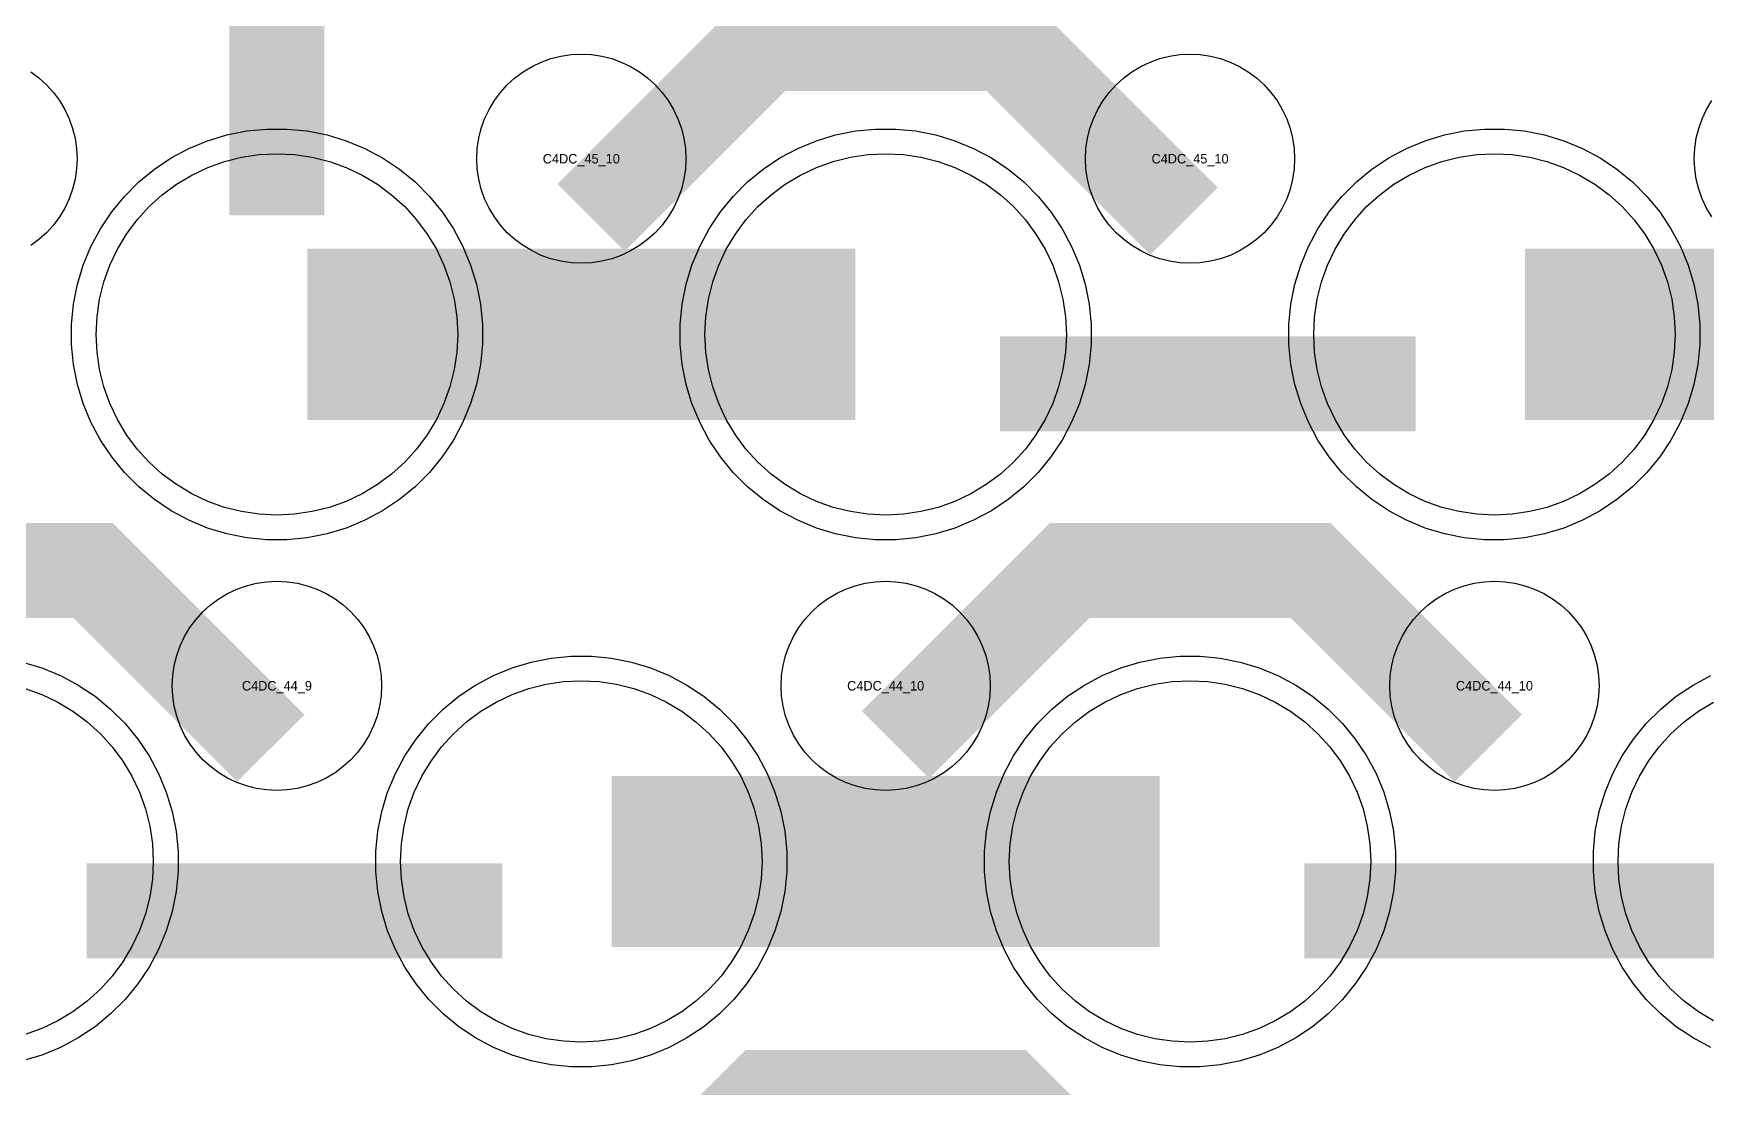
# Model space of a CAD drawing. Extents: x -11880 to 11880, y -14992 to 14992.
# Drawn here: x -8944 to -8504.2, y -8802.2 to -8525.1 of the extents above; entities that cross this region are included whole.
import ezdxf
from ezdxf.enums import TextEntityAlignment as Align

# ---------------------------------------------------------------- set-up
doc = ezdxf.new("R2010")
doc.units = 0
doc.header["$MEASUREMENT"] = 0
for name, color, linetype in [('GDS_775_DT_237', 138, 'CONTINUOUS'), ('RDL1_FS', 34, 'CONTINUOUS'), ('RDL_BS', 160, 'CONTINUOUS')]:
    doc.layers.add(name, color=color, linetype=linetype)

msp = doc.modelspace()

# ---------------------------------------------------------------- linework, layer by layer
at = {"layer": 'RDL1_FS'}
for points in [[(-8880, -8651.689), (-8884.657, -8651.46), (-8889.268, -8650.776), (-8893.791, -8649.644), (-8898.181, -8648.072), (-8902.395, -8646.08), (-8906.395, -8643.682), (-8910.14, -8640.904), (-8913.594, -8637.774), (-8916.724, -8634.32), (-8919.502, -8630.575), (-8921.9, -8626.575), (-8923.892, -8622.361), (-8925.464, -8617.971), (-8926.596, -8613.448), (-8927.28, -8608.837), (-8927.509, -8604.18), (-8927.28, -8599.523), (-8926.596, -8594.912), (-8925.464, -8590.389), (-8923.892, -8585.999), (-8921.9, -8581.785), (-8919.502, -8577.785), (-8916.724, -8574.04), (-8913.594, -8570.586), (-8910.14, -8567.456), (-8906.395, -8564.678), (-8902.395, -8562.28), (-8898.181, -8560.288), (-8893.791, -8558.716), (-8889.268, -8557.584), (-8884.657, -8556.9), (-8880, -8556.671), (-8875.343, -8556.9), (-8870.732, -8557.584), (-8866.209, -8558.716), (-8861.819, -8560.288), (-8857.605, -8562.28), (-8853.605, -8564.678), (-8849.86, -8567.456), (-8846.406, -8570.586), (-8843.276, -8574.04), (-8840.498, -8577.785), (-8838.1, -8581.785), (-8836.108, -8585.999), (-8834.536, -8590.389), (-8833.404, -8594.912), (-8832.72, -8599.523), (-8832.491, -8604.18), (-8832.72, -8608.837), (-8833.404, -8613.448), (-8834.536, -8617.971), (-8836.108, -8622.361), (-8838.1, -8626.575), (-8840.498, -8630.575), (-8843.276, -8634.32), (-8846.406, -8637.774), (-8849.86, -8640.904), (-8853.605, -8643.682), (-8857.605, -8646.08), (-8861.819, -8648.072), (-8866.209, -8649.644), (-8870.732, -8650.776), (-8875.343, -8651.46)], [(-8720, -8651.689), (-8724.657, -8651.46), (-8729.268, -8650.776), (-8733.791, -8649.644), (-8738.181, -8648.072), (-8742.395, -8646.08), (-8746.395, -8643.682), (-8750.14, -8640.904), (-8753.594, -8637.774), (-8756.724, -8634.32), (-8759.502, -8630.575), (-8761.9, -8626.575), (-8763.892, -8622.361), (-8765.464, -8617.971), (-8766.596, -8613.448), (-8767.28, -8608.837), (-8767.509, -8604.18), (-8767.28, -8599.523), (-8766.596, -8594.912), (-8765.464, -8590.389), (-8763.892, -8585.999), (-8761.9, -8581.785), (-8759.502, -8577.785), (-8756.724, -8574.04), (-8753.594, -8570.586), (-8750.14, -8567.456), (-8746.395, -8564.678), (-8742.395, -8562.28), (-8738.181, -8560.288), (-8733.791, -8558.716), (-8729.268, -8557.584), (-8724.657, -8556.9), (-8720, -8556.671), (-8715.343, -8556.9), (-8710.732, -8557.584), (-8706.209, -8558.716), (-8701.819, -8560.288), (-8697.605, -8562.28), (-8693.605, -8564.678), (-8689.86, -8567.456), (-8686.406, -8570.586), (-8683.276, -8574.04), (-8680.498, -8577.785), (-8678.1, -8581.785), (-8676.108, -8585.999), (-8674.536, -8590.389), (-8673.404, -8594.912), (-8672.72, -8599.523), (-8672.491, -8604.18), (-8672.72, -8608.837), (-8673.404, -8613.448), (-8674.536, -8617.971), (-8676.108, -8622.361), (-8678.1, -8626.575), (-8680.498, -8630.575), (-8683.276, -8634.32), (-8686.406, -8637.774), (-8689.86, -8640.904), (-8693.605, -8643.682), (-8697.605, -8646.08), (-8701.819, -8648.072), (-8706.209, -8649.644), (-8710.732, -8650.776), (-8715.343, -8651.46)], [(-8560, -8651.689), (-8564.657, -8651.46), (-8569.268, -8650.776), (-8573.791, -8649.644), (-8578.181, -8648.072), (-8582.395, -8646.08), (-8586.395, -8643.682), (-8590.14, -8640.904), (-8593.594, -8637.774), (-8596.724, -8634.32), (-8599.502, -8630.575), (-8601.9, -8626.575), (-8603.892, -8622.361), (-8605.464, -8617.971), (-8606.596, -8613.448), (-8607.28, -8608.837), (-8607.509, -8604.18), (-8607.28, -8599.523), (-8606.596, -8594.912), (-8605.464, -8590.389), (-8603.892, -8585.999), (-8601.9, -8581.785), (-8599.502, -8577.785), (-8596.724, -8574.04), (-8593.594, -8570.586), (-8590.14, -8567.456), (-8586.395, -8564.678), (-8582.395, -8562.28), (-8578.181, -8560.288), (-8573.791, -8558.716), (-8569.268, -8557.584), (-8564.657, -8556.9), (-8560, -8556.671), (-8555.343, -8556.9), (-8550.732, -8557.584), (-8546.209, -8558.716), (-8541.819, -8560.288), (-8537.605, -8562.28), (-8533.605, -8564.678), (-8529.86, -8567.456), (-8526.406, -8570.586), (-8523.276, -8574.04), (-8520.498, -8577.785), (-8518.1, -8581.785), (-8516.108, -8585.999), (-8514.536, -8590.389), (-8513.404, -8594.912), (-8512.72, -8599.523), (-8512.491, -8604.18), (-8512.72, -8608.837), (-8513.404, -8613.448), (-8514.536, -8617.971), (-8516.108, -8622.361), (-8518.1, -8626.575), (-8520.498, -8630.575), (-8523.276, -8634.32), (-8526.406, -8637.774), (-8529.86, -8640.904), (-8533.605, -8643.682), (-8537.605, -8646.08), (-8541.819, -8648.072), (-8546.209, -8649.644), (-8550.732, -8650.776), (-8555.343, -8651.46)]]:
    msp.add_lwpolyline(points, close=True, dxfattribs=at)
for points in [[(-8871.998, -8604.18, 45, 45, 0), (-8799.998, -8604.18, 45, 45, 0)], [(-8799.998, -8604.18, 45, 45, 0), (-8727.998, -8604.18, 45, 45, 0)], [(-8551.998, -8604.18, 45, 45, 0), (-8479.998, -8604.18, 45, 45, 0)]]:
    msp.add_lwpolyline(points, format="xyseb", dxfattribs=at)
at = {"layer": 'RDL1_FS', "color": 240, "true_color": 0xed1f24}
for points in [[(-8946.209, -8697.281), (-8941.819, -8698.853), (-8937.605, -8700.845), (-8933.605, -8703.243), (-8929.86, -8706.021), (-8926.406, -8709.151), (-8923.276, -8712.605), (-8920.498, -8716.35), (-8918.1, -8720.35), (-8916.108, -8724.564), (-8914.536, -8728.954), (-8913.404, -8733.477), (-8912.72, -8738.088), (-8912.491, -8742.745), (-8912.72, -8747.402), (-8913.404, -8752.013), (-8914.536, -8756.536), (-8916.108, -8760.926), (-8918.1, -8765.14), (-8920.498, -8769.14), (-8923.276, -8772.885), (-8926.406, -8776.339), (-8929.86, -8779.469), (-8933.605, -8782.247), (-8937.605, -8784.645), (-8941.819, -8786.637), (-8946.209, -8788.209)], [(-8502.395, -8784.645), (-8506.395, -8782.247), (-8510.14, -8779.469), (-8513.594, -8776.339), (-8516.724, -8772.885), (-8519.502, -8769.14), (-8521.9, -8765.14), (-8523.892, -8760.926), (-8525.464, -8756.536), (-8526.596, -8752.013), (-8527.28, -8747.402), (-8527.509, -8742.745), (-8527.28, -8738.088), (-8526.596, -8733.477), (-8525.464, -8728.954), (-8523.892, -8724.564), (-8521.9, -8720.35), (-8519.502, -8716.35), (-8516.724, -8712.605), (-8513.594, -8709.151), (-8510.14, -8706.021), (-8506.395, -8703.243), (-8502.395, -8700.845)]]:
    msp.add_lwpolyline(points, dxfattribs=at)
for points in [[(-8800, -8790.254), (-8804.657, -8790.025), (-8809.268, -8789.341), (-8813.791, -8788.209), (-8818.181, -8786.637), (-8822.395, -8784.645), (-8826.395, -8782.247), (-8830.14, -8779.469), (-8833.594, -8776.339), (-8836.724, -8772.885), (-8839.502, -8769.14), (-8841.9, -8765.14), (-8843.892, -8760.926), (-8845.464, -8756.536), (-8846.596, -8752.013), (-8847.28, -8747.402), (-8847.509, -8742.745), (-8847.28, -8738.088), (-8846.596, -8733.477), (-8845.464, -8728.954), (-8843.892, -8724.564), (-8841.9, -8720.35), (-8839.502, -8716.35), (-8836.724, -8712.605), (-8833.594, -8709.151), (-8830.14, -8706.021), (-8826.395, -8703.243), (-8822.395, -8700.845), (-8818.181, -8698.853), (-8813.791, -8697.281), (-8809.268, -8696.149), (-8804.657, -8695.465), (-8800, -8695.236), (-8795.343, -8695.465), (-8790.732, -8696.149), (-8786.209, -8697.281), (-8781.819, -8698.853), (-8777.605, -8700.845), (-8773.605, -8703.243), (-8769.86, -8706.021), (-8766.406, -8709.151), (-8763.276, -8712.605), (-8760.498, -8716.35), (-8758.1, -8720.35), (-8756.108, -8724.564), (-8754.536, -8728.954), (-8753.404, -8733.477), (-8752.72, -8738.088), (-8752.491, -8742.745), (-8752.72, -8747.402), (-8753.404, -8752.013), (-8754.536, -8756.536), (-8756.108, -8760.926), (-8758.1, -8765.14), (-8760.498, -8769.14), (-8763.276, -8772.885), (-8766.406, -8776.339), (-8769.86, -8779.469), (-8773.605, -8782.247), (-8777.605, -8784.645), (-8781.819, -8786.637), (-8786.209, -8788.209), (-8790.732, -8789.341), (-8795.343, -8790.025)], [(-8640, -8790.254), (-8644.657, -8790.025), (-8649.268, -8789.341), (-8653.791, -8788.209), (-8658.181, -8786.637), (-8662.395, -8784.645), (-8666.395, -8782.247), (-8670.14, -8779.469), (-8673.594, -8776.339), (-8676.724, -8772.885), (-8679.502, -8769.14), (-8681.9, -8765.14), (-8683.892, -8760.926), (-8685.464, -8756.536), (-8686.596, -8752.013), (-8687.28, -8747.402), (-8687.509, -8742.745), (-8687.28, -8738.088), (-8686.596, -8733.477), (-8685.464, -8728.954), (-8683.892, -8724.564), (-8681.9, -8720.35), (-8679.502, -8716.35), (-8676.724, -8712.605), (-8673.594, -8709.151), (-8670.14, -8706.021), (-8666.395, -8703.243), (-8662.395, -8700.845), (-8658.181, -8698.853), (-8653.791, -8697.281), (-8649.268, -8696.149), (-8644.657, -8695.465), (-8640, -8695.236), (-8635.343, -8695.465), (-8630.732, -8696.149), (-8626.209, -8697.281), (-8621.819, -8698.853), (-8617.605, -8700.845), (-8613.605, -8703.243), (-8609.86, -8706.021), (-8606.406, -8709.151), (-8603.276, -8712.605), (-8600.498, -8716.35), (-8598.1, -8720.35), (-8596.108, -8724.564), (-8594.536, -8728.954), (-8593.404, -8733.477), (-8592.72, -8738.088), (-8592.491, -8742.745), (-8592.72, -8747.402), (-8593.404, -8752.013), (-8594.536, -8756.536), (-8596.108, -8760.926), (-8598.1, -8765.14), (-8600.498, -8769.14), (-8603.276, -8772.885), (-8606.406, -8776.339), (-8609.86, -8779.469), (-8613.605, -8782.247), (-8617.605, -8784.645), (-8621.819, -8786.637), (-8626.209, -8788.209), (-8630.732, -8789.341), (-8635.343, -8790.025)]]:
    msp.add_lwpolyline(points, close=True, dxfattribs=at)
for points in [[(-8791.998, -8742.745, 45, 45, 0), (-8719.998, -8742.745, 45, 45, 0)], [(-8719.998, -8742.745, 45, 45, 0), (-8647.998, -8742.745, 45, 45, 0)]]:
    msp.add_lwpolyline(points, format="xyseb", dxfattribs=at)
at = {"layer": 'RDL_BS'}
for points in [[(-8880, -8572.905, 25, 25, 0), (-8880, -8466.128, 25, 25, 0)], [(-8880, -8496.597, 25, 25, 0), (-8880, -8542.217, 25, 25, 0)], [(-8797.438, -8573.494, 25, 25, 0), (-8751.623, -8527.679, 25, 25, 0), (-8718.07, -8527.679, 25, 25, 0)], [(-8641.599, -8574.393, 25, 25, 0), (-8688.313, -8527.679, 25, 25, 0), (-8718.071, -8527.679, 25, 25, 0)], [(-8689.984, -8617.193, 25, 25, 0), (-8580.719, -8617.193, 25, 25, 0)], [(-8881.599, -8712.958, 25, 25, 0), (-8928.313, -8666.244, 25, 25, 0), (-8958.071, -8666.244, 25, 25, 0)], [(-8717.438, -8712.059, 25, 25, 0), (-8671.623, -8666.244, 25, 25, 0), (-8638.07, -8666.244, 25, 25, 0)], [(-8561.599, -8712.958, 25, 25, 0), (-8608.313, -8666.244, 25, 25, 0), (-8638.071, -8666.244, 25, 25, 0)], [(-8797.438, -8850.624, 25, 25, 0), (-8751.623, -8804.809, 25, 25, 0), (-8718.07, -8804.809, 25, 25, 0)], [(-8641.599, -8851.523, 25, 25, 0), (-8688.313, -8804.809, 25, 25, 0), (-8718.071, -8804.809, 25, 25, 0)]]:
    msp.add_lwpolyline(points, format="xyseb", dxfattribs=at)
for points in [[(-8800, -8585.486), (-8802.693, -8585.354), (-8805.365, -8584.958), (-8807.984, -8584.301), (-8810.519, -8583.394), (-8812.956, -8582.242), (-8815.28, -8580.849), (-8817.443, -8579.246), (-8819.442, -8577.434), (-8821.254, -8575.435), (-8822.857, -8573.272), (-8824.25, -8570.948), (-8825.402, -8568.511), (-8826.309, -8565.976), (-8826.966, -8563.357), (-8827.362, -8560.685), (-8827.494, -8557.992), (-8827.362, -8555.299), (-8826.966, -8552.627), (-8826.309, -8550.008), (-8825.402, -8547.473), (-8824.25, -8545.036), (-8822.857, -8542.712), (-8821.254, -8540.549), (-8819.442, -8538.55), (-8817.443, -8536.738), (-8815.28, -8535.135), (-8812.956, -8533.742), (-8810.519, -8532.59), (-8807.984, -8531.683), (-8805.365, -8531.026), (-8802.693, -8530.63), (-8800, -8530.498), (-8797.307, -8530.63), (-8794.635, -8531.026), (-8792.016, -8531.683), (-8789.481, -8532.59), (-8787.044, -8533.742), (-8784.72, -8535.135), (-8782.557, -8536.738), (-8780.558, -8538.55), (-8778.746, -8540.549), (-8777.143, -8542.712), (-8775.75, -8545.036), (-8774.598, -8547.473), (-8773.691, -8550.008), (-8773.034, -8552.627), (-8772.638, -8555.299), (-8772.506, -8557.992), (-8772.638, -8560.685), (-8773.034, -8563.357), (-8773.691, -8565.976), (-8774.598, -8568.511), (-8775.75, -8570.948), (-8777.143, -8573.272), (-8778.746, -8575.435), (-8780.558, -8577.434), (-8782.557, -8579.246), (-8784.72, -8580.849), (-8787.044, -8582.242), (-8789.481, -8583.394), (-8792.016, -8584.301), (-8794.635, -8584.958), (-8797.307, -8585.354)], [(-8640, -8585.486), (-8642.693, -8585.354), (-8645.365, -8584.958), (-8647.984, -8584.301), (-8650.519, -8583.394), (-8652.956, -8582.242), (-8655.28, -8580.849), (-8657.443, -8579.246), (-8659.442, -8577.434), (-8661.254, -8575.435), (-8662.857, -8573.272), (-8664.25, -8570.948), (-8665.402, -8568.511), (-8666.309, -8565.976), (-8666.966, -8563.357), (-8667.362, -8560.685), (-8667.494, -8557.992), (-8667.362, -8555.299), (-8666.966, -8552.627), (-8666.309, -8550.008), (-8665.402, -8547.473), (-8664.25, -8545.036), (-8662.857, -8542.712), (-8661.254, -8540.549), (-8659.442, -8538.55), (-8657.443, -8536.738), (-8655.28, -8535.135), (-8652.956, -8533.742), (-8650.519, -8532.59), (-8647.984, -8531.683), (-8645.365, -8531.026), (-8642.693, -8530.63), (-8640, -8530.498), (-8637.307, -8530.63), (-8634.635, -8531.026), (-8632.016, -8531.683), (-8629.481, -8532.59), (-8627.044, -8533.742), (-8624.72, -8535.135), (-8622.557, -8536.738), (-8620.558, -8538.55), (-8618.746, -8540.549), (-8617.143, -8542.712), (-8615.75, -8545.036), (-8614.598, -8547.473), (-8613.691, -8550.008), (-8613.034, -8552.627), (-8612.638, -8555.299), (-8612.506, -8557.992), (-8612.638, -8560.685), (-8613.034, -8563.357), (-8613.691, -8565.976), (-8614.598, -8568.511), (-8615.75, -8570.948), (-8617.143, -8573.272), (-8618.746, -8575.435), (-8620.558, -8577.434), (-8622.557, -8579.246), (-8624.72, -8580.849), (-8627.044, -8582.242), (-8629.481, -8583.394), (-8632.016, -8584.301), (-8634.635, -8584.958), (-8637.307, -8585.354)], [(-8882.644, -8658.18), (-8887.938, -8657.663), (-8893.165, -8656.617), (-8898.205, -8655.086), (-8903.115, -8653.055), (-8907.777, -8650.563), (-8912.191, -8647.616), (-8916.292, -8644.254), (-8920.074, -8640.472), (-8923.436, -8636.371), (-8926.383, -8631.957), (-8928.875, -8627.295), (-8930.906, -8622.385), (-8932.437, -8617.345), (-8933.483, -8612.118), (-8934, -8606.824), (-8934, -8601.536), (-8933.483, -8596.242), (-8932.437, -8591.015), (-8930.906, -8585.975), (-8928.875, -8581.065), (-8926.383, -8576.403), (-8923.436, -8571.989), (-8920.074, -8567.888), (-8916.292, -8564.106), (-8912.191, -8560.744), (-8907.777, -8557.797), (-8903.115, -8555.305), (-8898.205, -8553.274), (-8893.165, -8551.743), (-8887.938, -8550.697), (-8882.644, -8550.18), (-8877.356, -8550.18), (-8872.062, -8550.697), (-8866.835, -8551.743), (-8861.795, -8553.274), (-8856.885, -8555.305), (-8852.223, -8557.797), (-8847.809, -8560.744), (-8843.708, -8564.106), (-8839.926, -8567.888), (-8836.564, -8571.989), (-8833.617, -8576.403), (-8831.125, -8581.065), (-8829.094, -8585.975), (-8827.563, -8591.015), (-8826.517, -8596.242), (-8826, -8601.536), (-8826, -8606.824), (-8826.517, -8612.118), (-8827.563, -8617.345), (-8829.094, -8622.385), (-8831.125, -8627.295), (-8833.617, -8631.957), (-8836.564, -8636.371), (-8839.926, -8640.472), (-8843.708, -8644.254), (-8847.809, -8647.616), (-8852.223, -8650.563), (-8856.885, -8653.055), (-8861.795, -8655.086), (-8866.835, -8656.617), (-8872.062, -8657.663), (-8877.356, -8658.18)], [(-8722.644, -8658.18), (-8727.938, -8657.663), (-8733.165, -8656.617), (-8738.205, -8655.086), (-8743.115, -8653.055), (-8747.777, -8650.563), (-8752.191, -8647.616), (-8756.292, -8644.254), (-8760.074, -8640.472), (-8763.436, -8636.371), (-8766.383, -8631.957), (-8768.875, -8627.295), (-8770.906, -8622.385), (-8772.437, -8617.345), (-8773.483, -8612.118), (-8774, -8606.824), (-8774, -8601.536), (-8773.483, -8596.242), (-8772.437, -8591.015), (-8770.906, -8585.975), (-8768.875, -8581.065), (-8766.383, -8576.403), (-8763.436, -8571.989), (-8760.074, -8567.888), (-8756.292, -8564.106), (-8752.191, -8560.744), (-8747.777, -8557.797), (-8743.115, -8555.305), (-8738.205, -8553.274), (-8733.165, -8551.743), (-8727.938, -8550.697), (-8722.644, -8550.18), (-8717.356, -8550.18), (-8712.062, -8550.697), (-8706.835, -8551.743), (-8701.795, -8553.274), (-8696.885, -8555.305), (-8692.223, -8557.797), (-8687.809, -8560.744), (-8683.708, -8564.106), (-8679.926, -8567.888), (-8676.564, -8571.989), (-8673.617, -8576.403), (-8671.125, -8581.065), (-8669.094, -8585.975), (-8667.563, -8591.015), (-8666.517, -8596.242), (-8666, -8601.536), (-8666, -8606.824), (-8666.517, -8612.118), (-8667.563, -8617.345), (-8669.094, -8622.385), (-8671.125, -8627.295), (-8673.617, -8631.957), (-8676.564, -8636.371), (-8679.926, -8640.472), (-8683.708, -8644.254), (-8687.809, -8647.616), (-8692.223, -8650.563), (-8696.885, -8653.055), (-8701.795, -8655.086), (-8706.835, -8656.617), (-8712.062, -8657.663), (-8717.356, -8658.18)], [(-8562.644, -8658.18), (-8567.938, -8657.663), (-8573.165, -8656.617), (-8578.205, -8655.086), (-8583.115, -8653.055), (-8587.777, -8650.563), (-8592.191, -8647.616), (-8596.292, -8644.254), (-8600.074, -8640.472), (-8603.436, -8636.371), (-8606.383, -8631.957), (-8608.875, -8627.295), (-8610.906, -8622.385), (-8612.437, -8617.345), (-8613.483, -8612.118), (-8614, -8606.824), (-8614, -8601.536), (-8613.483, -8596.242), (-8612.437, -8591.015), (-8610.906, -8585.975), (-8608.875, -8581.065), (-8606.383, -8576.403), (-8603.436, -8571.989), (-8600.074, -8567.888), (-8596.292, -8564.106), (-8592.191, -8560.744), (-8587.777, -8557.797), (-8583.115, -8555.305), (-8578.205, -8553.274), (-8573.165, -8551.743), (-8567.938, -8550.697), (-8562.644, -8550.18), (-8557.356, -8550.18), (-8552.062, -8550.697), (-8546.835, -8551.743), (-8541.795, -8553.274), (-8536.885, -8555.305), (-8532.223, -8557.797), (-8527.809, -8560.744), (-8523.708, -8564.106), (-8519.926, -8567.888), (-8516.564, -8571.989), (-8513.617, -8576.403), (-8511.125, -8581.065), (-8509.094, -8585.975), (-8507.563, -8591.015), (-8506.517, -8596.242), (-8506, -8601.536), (-8506, -8606.824), (-8506.517, -8612.118), (-8507.563, -8617.345), (-8509.094, -8622.385), (-8511.125, -8627.295), (-8513.617, -8631.957), (-8516.564, -8636.371), (-8519.926, -8640.472), (-8523.708, -8644.254), (-8527.809, -8647.616), (-8532.223, -8650.563), (-8536.885, -8653.055), (-8541.795, -8655.086), (-8546.835, -8656.617), (-8552.062, -8657.663), (-8557.356, -8658.18)], [(-8880, -8724.051), (-8882.693, -8723.919), (-8885.365, -8723.523), (-8887.984, -8722.866), (-8890.519, -8721.959), (-8892.956, -8720.807), (-8895.28, -8719.414), (-8897.443, -8717.811), (-8899.442, -8715.999), (-8901.254, -8714), (-8902.857, -8711.837), (-8904.25, -8709.513), (-8905.402, -8707.076), (-8906.309, -8704.541), (-8906.966, -8701.922), (-8907.362, -8699.25), (-8907.494, -8696.557), (-8907.362, -8693.864), (-8906.966, -8691.192), (-8906.309, -8688.573), (-8905.402, -8686.038), (-8904.25, -8683.601), (-8902.857, -8681.277), (-8901.254, -8679.114), (-8899.442, -8677.115), (-8897.443, -8675.303), (-8895.28, -8673.7), (-8892.956, -8672.307), (-8890.519, -8671.155), (-8887.984, -8670.248), (-8885.365, -8669.591), (-8882.693, -8669.195), (-8880, -8669.063), (-8877.307, -8669.195), (-8874.635, -8669.591), (-8872.016, -8670.248), (-8869.481, -8671.155), (-8867.044, -8672.307), (-8864.72, -8673.7), (-8862.557, -8675.303), (-8860.558, -8677.115), (-8858.746, -8679.114), (-8857.143, -8681.277), (-8855.75, -8683.601), (-8854.598, -8686.038), (-8853.691, -8688.573), (-8853.034, -8691.192), (-8852.638, -8693.864), (-8852.506, -8696.557), (-8852.638, -8699.25), (-8853.034, -8701.922), (-8853.691, -8704.541), (-8854.598, -8707.076), (-8855.75, -8709.513), (-8857.143, -8711.837), (-8858.746, -8714), (-8860.558, -8715.999), (-8862.557, -8717.811), (-8864.72, -8719.414), (-8867.044, -8720.807), (-8869.481, -8721.959), (-8872.016, -8722.866), (-8874.635, -8723.523), (-8877.307, -8723.919)], [(-8720, -8724.051), (-8722.693, -8723.919), (-8725.365, -8723.523), (-8727.984, -8722.866), (-8730.519, -8721.959), (-8732.956, -8720.807), (-8735.28, -8719.414), (-8737.443, -8717.811), (-8739.442, -8715.999), (-8741.254, -8714), (-8742.857, -8711.837), (-8744.25, -8709.513), (-8745.402, -8707.076), (-8746.309, -8704.541), (-8746.966, -8701.922), (-8747.362, -8699.25), (-8747.494, -8696.557), (-8747.362, -8693.864), (-8746.966, -8691.192), (-8746.309, -8688.573), (-8745.402, -8686.038), (-8744.25, -8683.601), (-8742.857, -8681.277), (-8741.254, -8679.114), (-8739.442, -8677.115), (-8737.443, -8675.303), (-8735.28, -8673.7), (-8732.956, -8672.307), (-8730.519, -8671.155), (-8727.984, -8670.248), (-8725.365, -8669.591), (-8722.693, -8669.195), (-8720, -8669.063), (-8717.307, -8669.195), (-8714.635, -8669.591), (-8712.016, -8670.248), (-8709.481, -8671.155), (-8707.044, -8672.307), (-8704.72, -8673.7), (-8702.557, -8675.303), (-8700.558, -8677.115), (-8698.746, -8679.114), (-8697.143, -8681.277), (-8695.75, -8683.601), (-8694.598, -8686.038), (-8693.691, -8688.573), (-8693.034, -8691.192), (-8692.638, -8693.864), (-8692.506, -8696.557), (-8692.638, -8699.25), (-8693.034, -8701.922), (-8693.691, -8704.541), (-8694.598, -8707.076), (-8695.75, -8709.513), (-8697.143, -8711.837), (-8698.746, -8714), (-8700.558, -8715.999), (-8702.557, -8717.811), (-8704.72, -8719.414), (-8707.044, -8720.807), (-8709.481, -8721.959), (-8712.016, -8722.866), (-8714.635, -8723.523), (-8717.307, -8723.919)], [(-8560, -8724.051), (-8562.693, -8723.919), (-8565.365, -8723.523), (-8567.984, -8722.866), (-8570.519, -8721.959), (-8572.956, -8720.807), (-8575.28, -8719.414), (-8577.443, -8717.811), (-8579.442, -8715.999), (-8581.254, -8714), (-8582.857, -8711.837), (-8584.25, -8709.513), (-8585.402, -8707.076), (-8586.309, -8704.541), (-8586.966, -8701.922), (-8587.362, -8699.25), (-8587.494, -8696.557), (-8587.362, -8693.864), (-8586.966, -8691.192), (-8586.309, -8688.573), (-8585.402, -8686.038), (-8584.25, -8683.601), (-8582.857, -8681.277), (-8581.254, -8679.114), (-8579.442, -8677.115), (-8577.443, -8675.303), (-8575.28, -8673.7), (-8572.956, -8672.307), (-8570.519, -8671.155), (-8567.984, -8670.248), (-8565.365, -8669.591), (-8562.693, -8669.195), (-8560, -8669.063), (-8557.307, -8669.195), (-8554.635, -8669.591), (-8552.016, -8670.248), (-8549.481, -8671.155), (-8547.044, -8672.307), (-8544.72, -8673.7), (-8542.557, -8675.303), (-8540.558, -8677.115), (-8538.746, -8679.114), (-8537.143, -8681.277), (-8535.75, -8683.601), (-8534.598, -8686.038), (-8533.691, -8688.573), (-8533.034, -8691.192), (-8532.638, -8693.864), (-8532.506, -8696.557), (-8532.638, -8699.25), (-8533.034, -8701.922), (-8533.691, -8704.541), (-8534.598, -8707.076), (-8535.75, -8709.513), (-8537.143, -8711.837), (-8538.746, -8714), (-8540.558, -8715.999), (-8542.557, -8717.811), (-8544.72, -8719.414), (-8547.044, -8720.807), (-8549.481, -8721.959), (-8552.016, -8722.866), (-8554.635, -8723.523), (-8557.307, -8723.919)]]:
    msp.add_lwpolyline(points, close=True, dxfattribs=at)
for points in [[(-8944.72, -8535.135), (-8942.557, -8536.738), (-8940.558, -8538.55), (-8938.746, -8540.549), (-8937.143, -8542.712), (-8935.75, -8545.036), (-8934.598, -8547.473), (-8933.691, -8550.008), (-8933.034, -8552.627), (-8932.638, -8555.299), (-8932.506, -8557.992), (-8932.638, -8560.685), (-8933.034, -8563.357), (-8933.691, -8565.976), (-8934.598, -8568.511), (-8935.75, -8570.948), (-8937.143, -8573.272), (-8938.746, -8575.435), (-8940.558, -8577.434), (-8942.557, -8579.246), (-8944.72, -8580.849)], [(-8502.857, -8573.272), (-8504.25, -8570.948), (-8505.402, -8568.511), (-8506.309, -8565.976), (-8506.966, -8563.357), (-8507.362, -8560.685), (-8507.494, -8557.992), (-8507.362, -8555.299), (-8506.966, -8552.627), (-8506.309, -8550.008), (-8505.402, -8547.473), (-8504.25, -8545.036), (-8502.857, -8542.712)]]:
    msp.add_lwpolyline(points, dxfattribs=at)
at = {"layer": 'RDL_BS', "color": 240, "true_color": 0xed1f24}
for points in [[(-8802.644, -8796.745), (-8807.938, -8796.228), (-8813.165, -8795.182), (-8818.205, -8793.651), (-8823.115, -8791.62), (-8827.777, -8789.128), (-8832.191, -8786.181), (-8836.292, -8782.819), (-8840.074, -8779.037), (-8843.436, -8774.936), (-8846.383, -8770.522), (-8848.875, -8765.86), (-8850.906, -8760.95), (-8852.437, -8755.91), (-8853.483, -8750.683), (-8854, -8745.389), (-8854, -8740.101), (-8853.483, -8734.807), (-8852.437, -8729.58), (-8850.906, -8724.54), (-8848.875, -8719.63), (-8846.383, -8714.968), (-8843.436, -8710.554), (-8840.074, -8706.453), (-8836.292, -8702.671), (-8832.191, -8699.309), (-8827.777, -8696.362), (-8823.115, -8693.87), (-8818.205, -8691.839), (-8813.165, -8690.308), (-8807.938, -8689.262), (-8802.644, -8688.745), (-8797.356, -8688.745), (-8792.062, -8689.262), (-8786.835, -8690.308), (-8781.795, -8691.839), (-8776.885, -8693.87), (-8772.223, -8696.362), (-8767.809, -8699.309), (-8763.708, -8702.671), (-8759.926, -8706.453), (-8756.564, -8710.554), (-8753.617, -8714.968), (-8751.125, -8719.63), (-8749.094, -8724.54), (-8747.563, -8729.58), (-8746.517, -8734.807), (-8746, -8740.101), (-8746, -8745.389), (-8746.517, -8750.683), (-8747.563, -8755.91), (-8749.094, -8760.95), (-8751.125, -8765.86), (-8753.617, -8770.522), (-8756.564, -8774.936), (-8759.926, -8779.037), (-8763.708, -8782.819), (-8767.809, -8786.181), (-8772.223, -8789.128), (-8776.885, -8791.62), (-8781.795, -8793.651), (-8786.835, -8795.182), (-8792.062, -8796.228), (-8797.356, -8796.745)], [(-8642.644, -8796.745), (-8647.938, -8796.228), (-8653.165, -8795.182), (-8658.205, -8793.651), (-8663.115, -8791.62), (-8667.777, -8789.128), (-8672.191, -8786.181), (-8676.292, -8782.819), (-8680.074, -8779.037), (-8683.436, -8774.936), (-8686.383, -8770.522), (-8688.875, -8765.86), (-8690.906, -8760.95), (-8692.437, -8755.91), (-8693.483, -8750.683), (-8694, -8745.389), (-8694, -8740.101), (-8693.483, -8734.807), (-8692.437, -8729.58), (-8690.906, -8724.54), (-8688.875, -8719.63), (-8686.383, -8714.968), (-8683.436, -8710.554), (-8680.074, -8706.453), (-8676.292, -8702.671), (-8672.191, -8699.309), (-8667.777, -8696.362), (-8663.115, -8693.87), (-8658.205, -8691.839), (-8653.165, -8690.308), (-8647.938, -8689.262), (-8642.644, -8688.745), (-8637.356, -8688.745), (-8632.062, -8689.262), (-8626.835, -8690.308), (-8621.795, -8691.839), (-8616.885, -8693.87), (-8612.223, -8696.362), (-8607.809, -8699.309), (-8603.708, -8702.671), (-8599.926, -8706.453), (-8596.564, -8710.554), (-8593.617, -8714.968), (-8591.125, -8719.63), (-8589.094, -8724.54), (-8587.563, -8729.58), (-8586.517, -8734.807), (-8586, -8740.101), (-8586, -8745.389), (-8586.517, -8750.683), (-8587.563, -8755.91), (-8589.094, -8760.95), (-8591.125, -8765.86), (-8593.617, -8770.522), (-8596.564, -8774.936), (-8599.926, -8779.037), (-8603.708, -8782.819), (-8607.809, -8786.181), (-8612.223, -8789.128), (-8616.885, -8791.62), (-8621.795, -8793.651), (-8626.835, -8795.182), (-8632.062, -8796.228), (-8637.356, -8796.745)]]:
    msp.add_lwpolyline(points, close=True, dxfattribs=at)
for points in [[(-8946.835, -8690.308), (-8941.795, -8691.839), (-8936.885, -8693.87), (-8932.223, -8696.362), (-8927.809, -8699.309), (-8923.708, -8702.671), (-8919.926, -8706.453), (-8916.564, -8710.554), (-8913.617, -8714.968), (-8911.125, -8719.63), (-8909.094, -8724.54), (-8907.563, -8729.58), (-8906.517, -8734.807), (-8906, -8740.101), (-8906, -8745.389), (-8906.517, -8750.683), (-8907.563, -8755.91), (-8909.094, -8760.95), (-8911.125, -8765.86), (-8913.617, -8770.522), (-8916.564, -8774.936), (-8919.926, -8779.037), (-8923.708, -8782.819), (-8927.809, -8786.181), (-8932.223, -8789.128), (-8936.885, -8791.62), (-8941.795, -8793.651), (-8946.835, -8795.182)], [(-8503.115, -8791.62), (-8507.777, -8789.128), (-8512.191, -8786.181), (-8516.292, -8782.819), (-8520.074, -8779.037), (-8523.436, -8774.936), (-8526.383, -8770.522), (-8528.875, -8765.86), (-8530.906, -8760.95), (-8532.437, -8755.91), (-8533.483, -8750.683), (-8534, -8745.389), (-8534, -8740.101), (-8533.483, -8734.807), (-8532.437, -8729.58), (-8530.906, -8724.54), (-8528.875, -8719.63), (-8526.383, -8714.968), (-8523.436, -8710.554), (-8520.074, -8706.453), (-8516.292, -8702.671), (-8512.191, -8699.309), (-8507.777, -8696.362), (-8503.115, -8693.87)]]:
    msp.add_lwpolyline(points, dxfattribs=at)
for points in [[(-8929.984, -8755.758, 25, 25, 0), (-8820.719, -8755.758, 25, 25, 0)], [(-8609.984, -8755.758, 25, 25, 0), (-8500.719, -8755.758, 25, 25, 0)]]:
    msp.add_lwpolyline(points, format="xyseb", dxfattribs=at)

# ---------------------------------------------------------------- texts
at = {"layer": 'GDS_775_DT_237'}
for s, p in [('C4DC_45_10', (-8800, -8557.992)), ('C4DC_45_10', (-8800, -8557.992)), ('C4DC_45_10', (-8640, -8557.992)), ('C4DC_45_10', (-8640, -8557.992)), ('C4DC_44_9', (-8880, -8696.557)), ('C4DC_44_9', (-8880, -8696.557)), ('C4DC_44_10', (-8720, -8696.557)), ('C4DC_44_10', (-8720, -8696.557)), ('C4DC_44_10', (-8560, -8696.557)), ('C4DC_44_10', (-8560, -8696.557))]:
    msp.add_text(s, height=2.5, dxfattribs=at).set_placement(p, align=Align.MIDDLE_CENTER)

doc.saveas('drawing.dxf')
